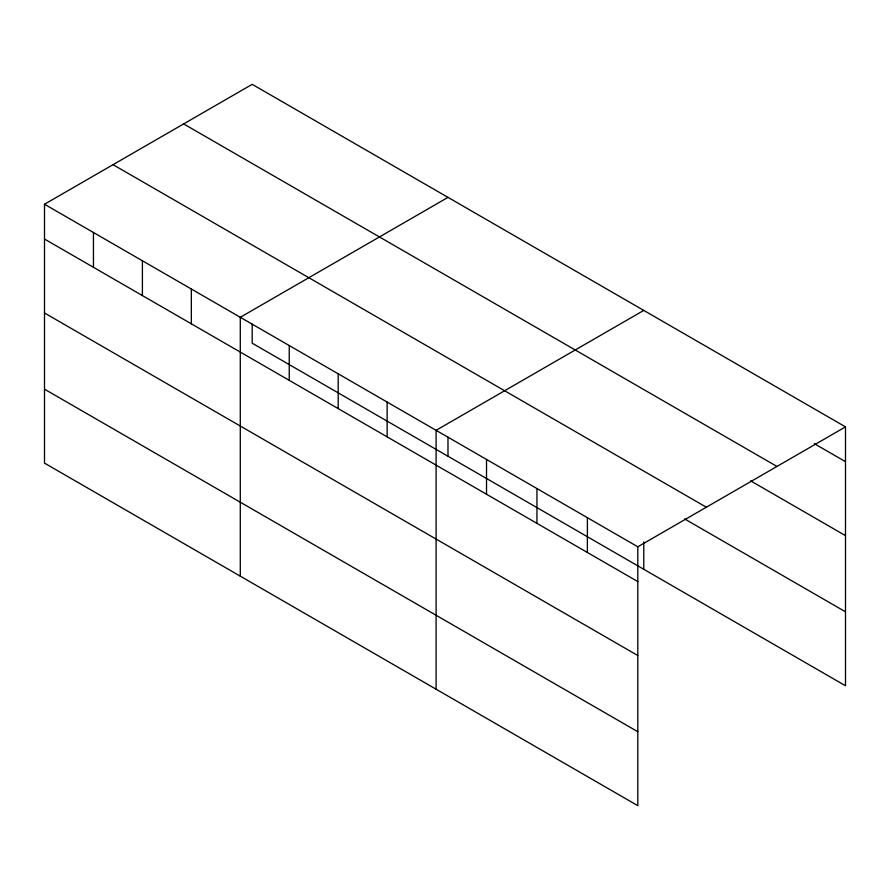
<?xml version="1.0" encoding="UTF-8"?>
<svg xmlns="http://www.w3.org/2000/svg" width="890" height="890" viewBox="0 0 890 890"><rect width="100%" height="100%" fill="white"/><g stroke="black" fill="none" stroke-linecap="round" stroke-linejoin="round"><path stroke-width="1.33" d="M44.5 204.244L637.807 546.794L637.807 805.661L44.5 463.123L44.5 204.244L252.193 84.339L845.5 426.877L845.5 685.756L252.193 343.206L252.193 324.038M447.982 197.38L240.289 317.285L240.289 576.164M643.77 310.41L436.089 430.326L436.089 689.194M637.807 546.794L845.5 426.877M814.283 443.654L845.5 461.676M183.652 123.91L776.959 466.449M750.637 480.856L845.5 535.624M113.041 164.672L706.348 507.222M684.599 518.914L845.5 611.808M44.5 239.043L637.807 581.582M44.5 312.991L637.807 655.529M44.5 389.175L637.807 731.714M643.77 541.899L643.77 569.288M587.378 517.668L587.378 552.468M536.948 488.554L536.948 523.353M486.519 459.44L486.519 494.239M447.982 437.079L447.982 456.247M387.139 402.069L387.139 436.857M338.189 373.8L338.189 408.599M289.239 345.543L289.239 380.341M191.339 289.028L191.339 323.815M142.4 260.77L142.4 295.558M93.45 232.501L93.45 267.3"/></g></svg>
